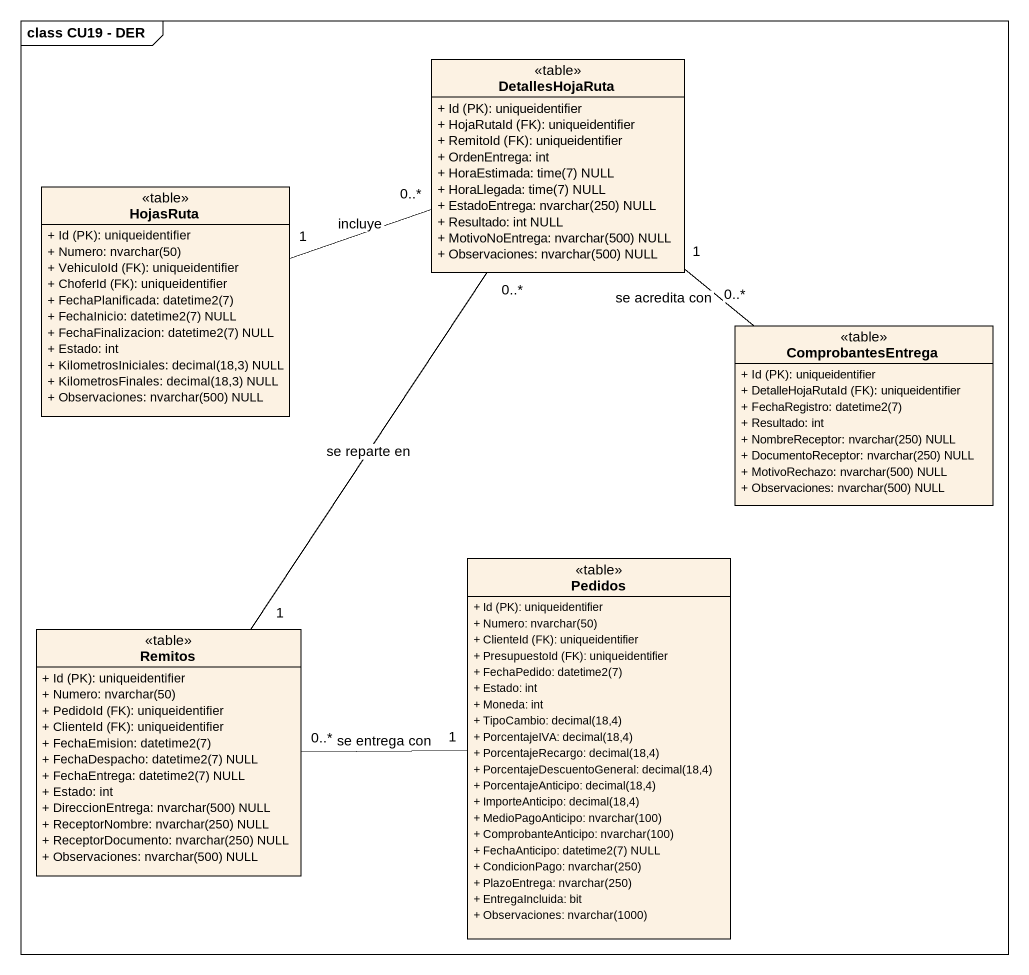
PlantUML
@startuml
mainframe class CU19 - DER
hide circle
hide empty members
skinparam classAttributeIconSize 0
class DetallesHojaRuta <<table>> {
  {field} + Id (PK): uniqueidentifier
  {field} + HojaRutaId (FK): uniqueidentifier
  {field} + RemitoId (FK): uniqueidentifier
  + OrdenEntrega: int
  {field} + HoraEstimada: time(7) NULL
  {field} + HoraLlegada: time(7) NULL
  {field} + EstadoEntrega: nvarchar(250) NULL
  + Resultado: int NULL
  {field} + MotivoNoEntrega: nvarchar(500) NULL
  {field} + Observaciones: nvarchar(500) NULL
}
class HojasRuta <<table>> {
  {field} + Id (PK): uniqueidentifier
  {field} + Numero: nvarchar(50)
  {field} + VehiculoId (FK): uniqueidentifier
  {field} + ChoferId (FK): uniqueidentifier
  {field} + FechaPlanificada: datetime2(7)
  {field} + FechaInicio: datetime2(7) NULL
  {field} + FechaFinalizacion: datetime2(7) NULL
  + Estado: int
  {field} + KilometrosIniciales: decimal(18,3) NULL
  {field} + KilometrosFinales: decimal(18,3) NULL
  {field} + Observaciones: nvarchar(500) NULL
}
class ComprobantesEntrega <<table>> {
  {field} + Id (PK): uniqueidentifier
  {field} + DetalleHojaRutaId (FK): uniqueidentifier
  {field} + FechaRegistro: datetime2(7)
  + Resultado: int
  {field} + NombreReceptor: nvarchar(250) NULL
  {field} + DocumentoReceptor: nvarchar(250) NULL
  {field} + MotivoRechazo: nvarchar(500) NULL
  {field} + Observaciones: nvarchar(500) NULL
}
class Pedidos <<table>> {
  {field} + Id (PK): uniqueidentifier
  {field} + Numero: nvarchar(50)
  {field} + ClienteId (FK): uniqueidentifier
  {field} + PresupuestoId (FK): uniqueidentifier
  {field} + FechaPedido: datetime2(7)
  + Estado: int
  + Moneda: int
  {field} + TipoCambio: decimal(18,4)
  {field} + PorcentajeIVA: decimal(18,4)
  {field} + PorcentajeRecargo: decimal(18,4)
  {field} + PorcentajeDescuentoGeneral: decimal(18,4)
  {field} + PorcentajeAnticipo: decimal(18,4)
  {field} + ImporteAnticipo: decimal(18,4)
  {field} + MedioPagoAnticipo: nvarchar(100)
  {field} + ComprobanteAnticipo: nvarchar(100)
  {field} + FechaAnticipo: datetime2(7) NULL
  {field} + CondicionPago: nvarchar(250)
  {field} + PlazoEntrega: nvarchar(250)
  + EntregaIncluida: bit
  {field} + Observaciones: nvarchar(1000)
}
class Remitos <<table>> {
  {field} + Id (PK): uniqueidentifier
  {field} + Numero: nvarchar(50)
  {field} + PedidoId (FK): uniqueidentifier
  {field} + ClienteId (FK): uniqueidentifier
  {field} + FechaEmision: datetime2(7)
  {field} + FechaDespacho: datetime2(7) NULL
  {field} + FechaEntrega: datetime2(7) NULL
  + Estado: int
  {field} + DireccionEntrega: nvarchar(500) NULL
  {field} + ReceptorNombre: nvarchar(250) NULL
  {field} + ReceptorDocumento: nvarchar(250) NULL
  {field} + Observaciones: nvarchar(500) NULL
}
DetallesHojaRuta "0..*" -left- "1" HojasRuta : incluye
DetallesHojaRuta "0..*" -- "1" Remitos : se reparte en
ComprobantesEntrega "0..*" -up- "1" DetallesHojaRuta : se acredita con
Remitos "0..*" -right- "1" Pedidos : se entrega con
@enduml
